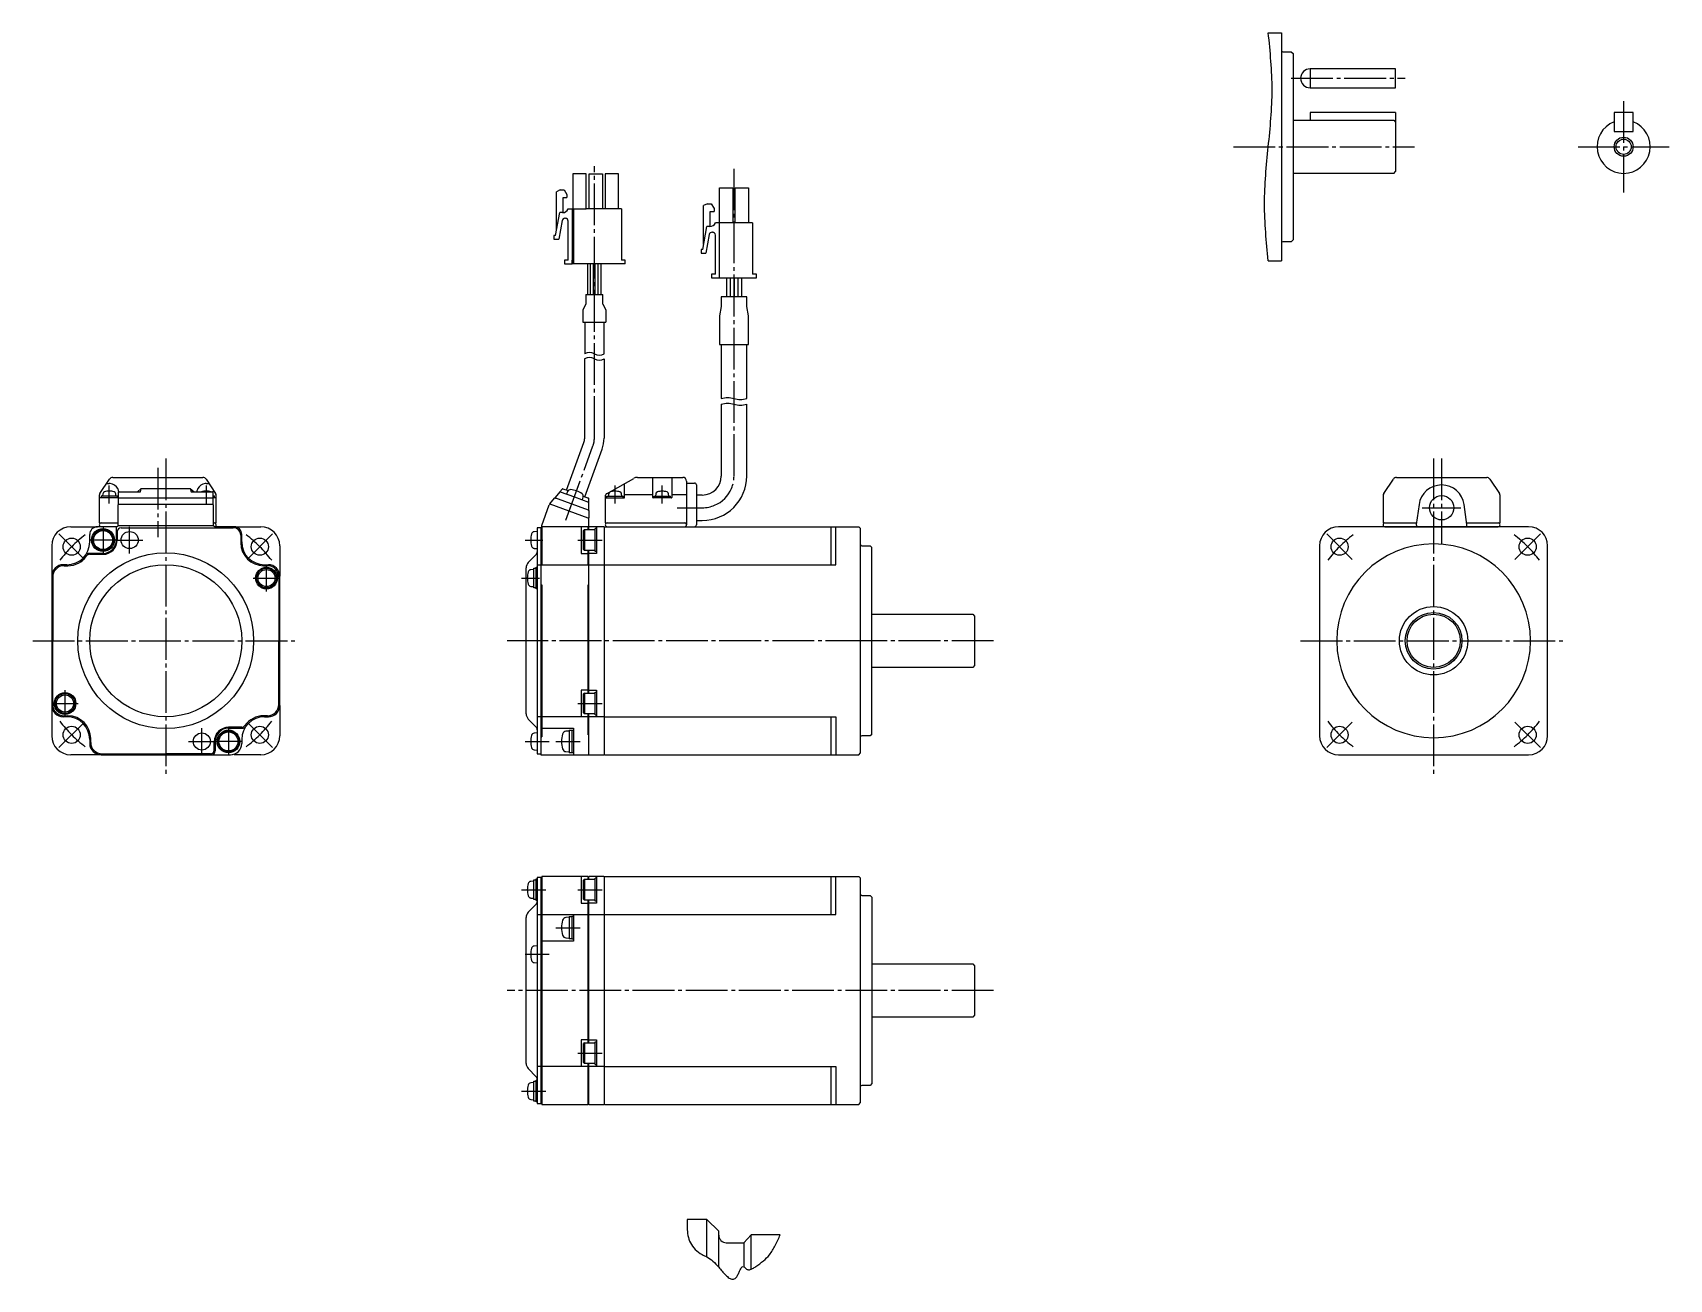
# Model space of a CAD drawing. Header units: millimetres. Extents: x -187 to 243, y -170 to 159.
import ezdxf

# ---------------------------------------------------------------- set-up
doc = ezdxf.new("R2010")
doc.units = ezdxf.units.MM
doc.linetypes.add('DASH_CENTER', pattern=[14, 11, -1, 1, -1])

msp = doc.modelspace()

# ---------------------------------------------------------------- linework, layer by layer
at = {"color": 7, "linetype": 'Continuous'}
for p, q in [((137.85, 158.5), (141.35, 158.5)), ((141.35, 158.5), (141.35, 98.5)), ((141.65, 153.5), (143.85, 153.5)), ((143.85, 153.5), (144.35, 153)), ((144.35, 153), (144.35, 104)), ((171.35, 149), (148.85, 149)), ((148.85, 149), (148.85, 144)), ((171.35, 144), (171.35, 149)), ((148.85, 144), (171.35, 144)), ((144.35, 135.5), (170.85, 135.5)), ((148.85, 137.5), (148.85, 135.5)), ((171.35, 137.5), (148.85, 137.5)), ((170.85, 135.5), (171.35, 135)), ((171.35, 137.5), (171.35, 122)), ((228.85, 137.5), (228.85, 132.5)), ((233.85, 137.5), (228.85, 137.5)), ((233.85, 132.5), (233.85, 137.5)), ((228.85, 132.5), (233.85, 132.5)), ((-45.11, 121.37), (-45.11, 112.17)), ((-41.61, 121.37), (-45.11, 121.37)), ((-41.61, 112.17), (-41.61, 121.37)), ((-40.86, 121.37), (-37.36, 121.37)), ((-40.86, 112.17), (-40.86, 121.37)), ((-37.36, 121.37), (-37.36, 112.17)), ((-33.11, 121.37), (-36.61, 121.37)), ((-36.61, 121.37), (-36.61, 112.17)), ((-33.11, 112.17), (-33.11, 121.37)), ((170.85, 121.5), (144.35, 121.5)), ((170.85, 121.5), (171.35, 122)), ((-48.44, 117.17), (-49.44, 116.67)), ((-49.44, 106.54), (-49.44, 116.67)), ((-48.44, 117.17), (-47.44, 117.17)), ((-47.44, 117.17), (-46.69, 115.92)), ((-6.51, 108.5), (-6.51, 117.7)), ((-6.51, 117.7), (-3.01, 117.7)), ((-3.01, 117.7), (-3.01, 108.5)), ((-2.46, 108.5), (-2.46, 117.7)), ((-2.46, 117.7), (1.04, 117.7)), ((1.04, 117.7), (1.04, 108.5)), ((-47.69, 115.17), (-46.69, 115.17)), ((-47.69, 111.17), (-47.69, 115.17)), ((-46.69, 115.92), (-46.69, 115.17)), ((-46.36, 112.17), (-42.86, 112.17)), ((-45.36, 112.17), (-45.36, 97.67)), ((-44.86, 97.67), (-44.86, 112.17)), ((-42.86, 112.17), (-41.61, 112.17)), ((-40.86, 112.17), (-41.61, 112.17)), ((-37.36, 112.17), (-40.86, 112.17)), ((-32.36, 112.17), (-37.36, 112.17)), ((-32.36, 112.17), (-32.36, 98.67)), ((-9.72, 113.5), (-10.72, 113)), ((-10.72, 102.88), (-10.72, 113)), ((-9.72, 113.5), (-8.72, 113.5)), ((-8.72, 113.5), (-7.97, 112.25)), ((-7.97, 112.25), (-7.97, 111.5)), ((-49.69, 105.17), (-48.6, 111.17)), ((-47.97, 109.05), (-48.86, 104.17)), ((-47.86, 111.17), (-48.6, 111.17)), ((-47.23, 109.67), (-47.11, 109.67)), ((-46.36, 98.67), (-46.36, 108.92)), ((-8.97, 111.5), (-7.97, 111.5)), ((-8.97, 107.5), (-8.97, 111.5)), ((2.17, 108.5), (-7.63, 108.5)), ((-6.63, 108.5), (-6.63, 94)), ((2.17, 108.5), (2.17, 95)), ((-50.11, 105.17), (-50.11, 104.17)), ((-49.69, 105.17), (-50.11, 105.17)), ((-50.11, 104.17), (-48.86, 104.17)), ((-10.97, 101.5), (-9.88, 107.5)), ((-9.25, 105.38), (-10.13, 100.5)), ((-9.13, 107.5), (-9.88, 107.5)), ((-8.51, 106), (-8.38, 106)), ((-7.63, 95), (-7.63, 105.25)), ((143.85, 103.5), (141.65, 103.5)), ((144.35, 104), (143.85, 103.5)), ((-11.38, 101.5), (-11.38, 100.5)), ((-10.97, 101.5), (-11.38, 101.5)), ((-11.38, 100.5), (-10.13, 100.5)), ((-46.36, 98.67), (-47.36, 98.67)), ((-47.36, 98.67), (-47.36, 97.67)), ((-47.36, 97.67), (-46.66, 97.67)), ((-46.66, 97.67), (-45.36, 97.67)), ((-45.36, 97.67), (-45.36, 98.67)), ((-31.36, 97.67), (-45.36, 97.67)), ((-45.36, 97.67), (-45.36, 97.67)), ((-41.23, 89.59), (-41.23, 97.67)), ((-40.48, 89.59), (-40.48, 97.67)), ((-39.73, 89.59), (-39.73, 97.67)), ((-39.23, 89.59), (-39.23, 97.67)), ((-38.48, 89.59), (-38.48, 97.67)), ((-37.73, 89.59), (-37.73, 97.67)), ((-31.36, 98.67), (-32.36, 98.67)), ((-31.36, 97.67), (-31.36, 98.67)), ((-8.63, 95), (-8.63, 94)), ((-7.63, 95), (-8.63, 95)), ((3.17, 95), (2.17, 95)), ((3.17, 94), (3.17, 95)), ((137.85, 98.5), (141.35, 98.5)), ((-8.63, 94), (3.17, 94)), ((-4.73, 94), (-4.73, 89)), ((-3.73, 94), (-3.73, 89)), ((-2.73, 94), (-2.73, 89)), ((-1.73, 94), (-1.73, 89)), ((-0.73, 94), (-0.73, 89)), ((-41.73, 87.09), (-42.48, 85.59)), ((-41.73, 89.59), (-41.73, 87.09)), ((-41.73, 89.59), (-37.23, 89.59)), ((-37.23, 87.09), (-37.23, 89.59)), ((-37.23, 87.09), (-36.48, 85.59)), ((-6.08, 86.43), (-6.53, 84)), ((0.62, 89), (-6.08, 89)), ((-6.08, 89), (-6.08, 86.43)), ((0.62, 86.43), (0.62, 89)), ((1.07, 84), (0.62, 86.43)), ((-42.48, 85.59), (-42.48, 82.34)), ((-42.48, 82.34), (-36.48, 82.34)), ((-42.03, 82.34), (-42.03, 73.99)), ((-36.93, 73.99), (-36.93, 82.34)), ((-36.48, 85.59), (-36.48, 82.34)), ((-6.53, 84), (-6.53, 76.5)), ((1.07, 76.5), (1.07, 84)), ((-6.53, 76.5), (1.07, 76.5)), ((-6.08, 76.5), (-6.08, 62.25)), ((0.62, 62.25), (0.62, 76.5)), ((-42.03, 51.83), (-42.03, 72.71)), ((-36.93, 72.71), (-36.93, 51.83)), ((-6.08, 60.75), (-6.08, 41.85)), ((0.62, 41.85), (0.62, 60.75)), ((-46.79, 38.15), (-42.24, 50.65)), ((-42, 36.41), (-37.45, 48.9)), ((-169.59, 37.25), (-167.06, 41.06)), ((-167.85, 39.87), (-167.11, 39.87)), ((-166.22, 41.5), (-164.61, 41.5)), ((-164.61, 41.5), (-154.36, 41.5)), ((-154.36, 41.5), (-144.11, 41.5)), ((-144.11, 41.5), (-142.49, 41.5)), ((-141.66, 41.06), (-139.13, 37.25)), ((-141.61, 39.87), (-140.87, 39.87)), ((-36.12, 37.29), (-29.09, 41.24)), ((-31.53, 36.2), (-31.53, 39.87)), ((-28.11, 41.5), (-16.23, 41.5)), ((-24.13, 36.2), (-24.13, 41.5)), ((-19.13, 41.5), (-19.13, 36.2)), ((-15.23, 40.5), (-15.23, 29)), ((-15.13, 40), (-13.13, 40)), ((-12.63, 39.5), (-12.63, 29)), ((168.22, 37.25), (170.76, 41.06)), ((171.59, 41.5), (195.32, 41.5)), ((196.15, 41.06), (198.69, 37.25)), ((-169.76, 36.7), (-169.76, 36.1)), ((-169.76, 36.1), (-169.76, 29.6)), ((-164.76, 36.1), (-169.66, 36.1)), ((-169.26, 36.6), (-169.26, 36.1)), ((-169.26, 36.6), (-167.11, 36.6)), ((-168.81, 37.19), (-168.86, 36.6)), ((-167.11, 36.6), (-164.96, 36.6)), ((-165.36, 36.6), (-165.41, 37.19)), ((-164.96, 36.1), (-164.96, 36.6)), ((-164.76, 37.51), (-164.76, 36.09)), ((-164.76, 36.09), (-139.76, 36.09)), ((-164.76, 35.89), (-164.76, 34.46)), ((-164.76, 34.46), (-139.76, 34.46)), ((-164.56, 37.71), (-158.93, 37.71)), ((-159.72, 37.71), (-158.72, 38.53)), ((-158.93, 37.71), (-158.72, 38.53)), ((-158.72, 38.53), (-145.8, 38.53)), ((-145.8, 38.53), (-144.8, 37.71)), ((-145.8, 38.53), (-145.59, 37.71)), ((-145.59, 37.71), (-139.96, 37.71)), ((-139.76, 36.09), (-139.76, 37.51)), ((-139.76, 36.6), (-139.46, 36.6)), ((-139.06, 36.1), (-139.76, 36.1)), ((-139.76, 34.46), (-139.76, 35.89)), ((-139.46, 36.1), (-139.46, 36.6)), ((-138.96, 36.1), (-138.96, 36.7)), ((-138.96, 29.6), (-138.96, 36.1)), ((-51.18, 34.57), (-49.95, 36.04)), ((-41, 32.85), (-49.84, 36.07)), ((-48.55, 37.66), (-49.79, 36.19)), ((-47.87, 38.47), (-48.55, 37.66)), ((-48.44, 37.69), (-44.73, 36.34)), ((-47.76, 38.5), (-46.4, 38.01)), ((-46.52, 37.82), (-46.85, 37.11)), ((-44.73, 36.34), (-41.03, 34.99)), ((-42.62, 35.57), (-42.42, 36.33)), ((-42.39, 36.55), (-41.03, 36.06)), ((-40.96, 34.9), (-40.96, 35.96)), ((-40.96, 32.98), (-40.96, 34.9)), ((-36.63, 36.42), (-36.63, 29.5)), ((-36.63, 36.1), (-31.63, 36.1)), ((-36.18, 36.55), (-31.88, 36.55)), ((-36.18, 36.1), (-36.18, 36.55)), ((-35.73, 37.14), (-35.78, 36.55)), ((-32.28, 36.55), (-32.34, 37.14)), ((-31.88, 36.1), (-31.88, 36.55)), ((-31.53, 37), (-24.13, 37)), ((-19.23, 36.1), (-24.03, 36.1)), ((-23.78, 36.1), (-23.78, 36.55)), ((-23.78, 36.55), (-19.48, 36.55)), ((-23.33, 37.14), (-23.38, 36.55)), ((-19.88, 36.55), (-19.94, 37.14)), ((-19.48, 36.1), (-19.48, 36.55)), ((-19.13, 37), (-15.23, 37)), ((-11.08, 36.85), (-12.63, 36.85)), ((168.05, 36.7), (168.05, 29.6)), ((198.85, 29.6), (198.85, 36.7)), ((-164.76, 29), (-164.76, 34.26)), ((-139.76, 34.26), (-139.76, 29)), ((-53.33, 28.79), (-51.34, 34.27)), ((-41.07, 30.75), (-51.14, 34.41)), ((-40.93, 32.76), (-40.93, 30.84)), ((-40.93, 28.5), (-40.93, 30.56)), ((-12.63, 30.15), (-11.08, 30.15)), ((177.51, 34.32), (176.78, 29.07)), ((190.13, 29.07), (189.4, 34.32)), ((-177.26, 28.5), (-170.26, 28.5)), ((-172.26, 24.5), (-172.26, 26.5)), ((-165.26, 28.5), (-170.26, 28.5)), ((-169.66, 29.5), (-164.76, 29.5)), ((-165.26, 25), (-165.26, 28.5)), ((-165.01, 27.25), (-165.01, 25.05)), ((-164.8, 28.79), (-139.71, 28.79)), ((-164.01, 28.25), (-152.26, 28.25)), ((-152.26, 28.25), (-134.51, 28.25)), ((-139.76, 29.5), (-139.06, 29.5)), ((-134.26, 28.5), (-139.26, 28.5)), ((-134.26, 28.5), (-127.26, 28.5)), ((-132.51, 26.25), (-132.51, 24.25)), ((-132.26, 24.5), (-132.26, 26.5)), ((-54.53, 27.25), (-55.32, 27.18)), ((-54.53, 28.25), (-54.53, -31.25)), ((-53.53, 28.25), (-54.53, 28.25)), ((-53.53, 28.25), (-53.53, -31.5)), ((-53.33, 28.25), (-53.53, 28.25)), ((-53.33, 28.5), (-53.33, 28.79)), ((-53.33, 28.5), (-53.33, 18.5)), ((-41.13, 28.5), (-53.33, 28.5)), ((-42.93, 28.5), (-42.93, 21.5)), ((-42.06, 27.75), (-42.31, 27.5)), ((-42.31, 22.5), (-42.31, 27.5)), ((-42.06, 27.75), (-42.06, 22.25)), ((-42.06, 27.75), (-39.31, 27.75)), ((-41.13, 27.75), (-41.13, 28.5)), ((-41.13, 28.5), (-40.93, 28.5)), ((-40.93, 28.5), (-40.93, 28.4)), ((-40.83, 28.5), (-40.93, 28.4)), ((-40.93, 27.75), (-40.93, 28.4)), ((-37.03, 28.5), (-40.83, 28.5)), ((-39.31, 22), (-39.31, 28)), ((-38.93, 28), (-39.31, 28)), ((-38.93, 28.5), (-38.93, 21.5)), ((-36.93, 28.4), (-37.03, 28.5)), ((-36.93, 28.4), (-36.83, 28.5)), ((-36.93, 28.4), (-36.93, -31.4)), ((-36.83, 28.5), (30.07, 28.5)), ((-36.63, 29.5), (-15.23, 29.5)), ((22.87, 18.5), (22.87, 28.5)), ((24.07, 18.5), (24.07, 28.5)), ((30.07, 28.5), (30.57, 28)), ((30.57, -31), (30.57, 28)), ((181.35, 28.5), (156.35, 28.5)), ((168.15, 29.5), (176.84, 29.5)), ((168.55, 28.5), (183.45, 28.5)), ((206.35, 28.5), (181.35, 28.5)), ((183.45, 28.5), (198.35, 28.5)), ((190.07, 29.5), (198.75, 29.5)), ((-182.26, 23.5), (-182.26, 15.5)), ((-122.26, 23.5), (-122.26, 15.5)), ((-55.32, 22.82), (-54.53, 22.75)), ((-42.31, 22.5), (-42.06, 22.25)), ((-39.31, 22.25), (-42.06, 22.25)), ((-41.13, 18.5), (-41.13, 22.25)), ((-40.93, -15.25), (-40.93, 22.25)), ((-38.93, 22), (-39.31, 22)), ((30.87, 23.5), (33.07, 23.5)), ((33.57, 23), (33.07, 23.5)), ((33.57, -26), (33.57, 23)), ((151.35, 23.5), (151.35, -26.5)), ((211.35, -26.5), (211.35, 23.5)), ((-178.26, 18.5), (-179.26, 18.5)), ((-179.01, 18.25), (-178.01, 18.25)), ((-168.76, 21.5), (-172.51, 21.5)), ((-172.26, 21.25), (-168.81, 21.25)), ((-126.51, 18.25), (-125.51, 18.25)), ((-126.26, 18.5), (-125.26, 18.5)), ((-57.43, -20.7), (-57.43, 17.7)), ((-56.87, 19.09), (-54.82, 21.21)), ((-55.43, 17.25), (-56.22, 17.18)), ((-55.43, 12.4), (-55.43, 17.6)), ((-55.43, 17.6), (-54.83, 17.6)), ((-54.83, 12.15), (-54.83, 17.85)), ((-54.83, 17.85), (-54.53, 17.85)), ((-54.53, 18.5), (-53.53, 18.5)), ((-53.53, 18.5), (-40.93, 18.5)), ((-42.93, 21.5), (-41.13, 21.5)), ((-38.93, 21.5), (-40.93, 21.5)), ((-40.93, 18.5), (-36.93, 18.5)), ((-36.93, 18.5), (24.07, 18.5)), ((-182.26, 15.5), (-182.26, -18.5)), ((-182.01, 15.25), (-182.01, -1.5)), ((-122.51, 15.25), (-122.51, -1.5)), ((-122.26, -18.5), (-122.26, 15.5)), ((-53.53, 13.25), (-53.33, 13.25)), ((-53.33, 13.25), (-53.33, -26.75)), ((-41.13, 13.25), (-40.93, 13.25)), ((-41.13, -15.25), (-41.13, 13.25)), ((-56.22, 12.82), (-55.43, 12.75)), ((-54.83, 12.4), (-55.43, 12.4)), ((-54.53, 12.15), (-54.83, 12.15)), ((33.57, 5.5), (60.07, 5.5)), ((60.07, 5.5), (60.57, 5)), ((60.57, 5), (60.57, -8)), ((-182.01, -18.5), (-182.01, -1.5)), ((-122.51, -18.25), (-122.51, -1.5)), ((60.07, -8.5), (33.57, -8.5)), ((60.57, -8), (60.07, -8.5)), ((-42.93, -14.5), (-42.93, -21.5)), ((-41.13, -14.5), (-42.93, -14.5)), ((-42.06, -15.25), (-42.31, -15.5)), ((-42.31, -20.5), (-42.31, -15.5)), ((-42.06, -15.25), (-42.06, -20.75)), ((-42.06, -15.25), (-39.31, -15.25)), ((-40.93, -14.5), (-38.93, -14.5)), ((-39.31, -21), (-39.31, -15)), ((-39.31, -15), (-38.93, -15)), ((-38.93, -14.5), (-38.93, -21.5)), ((-182.26, -18.5), (-182.26, -26.5)), ((-178.26, -21.5), (-179.26, -21.5)), ((-179.01, -21.25), (-178.01, -21.25)), ((-125.51, -21.25), (-126.51, -21.25)), ((-126.26, -21.5), (-125.26, -21.5)), ((-122.26, -18.5), (-122.26, -26.5)), ((-53.53, -21.5), (-54.53, -21.5)), ((-41.13, -21.5), (-53.33, -21.5)), ((-42.31, -20.5), (-42.06, -20.75)), ((-39.31, -20.75), (-42.06, -20.75)), ((-41.13, -26.25), (-41.13, -20.75)), ((-40.93, -31.5), (-40.93, -20.75)), ((-36.93, -21.5), (-40.93, -21.5)), ((-39.31, -21), (-38.93, -21)), ((-36.93, -21.5), (24.07, -21.5)), ((22.87, -31.5), (22.87, -21.5)), ((24.07, -21.5), (24.07, -31.5)), ((-135.76, -24.5), (-132, -24.5)), ((-132.25, -24.25), (-135.71, -24.25)), ((-54.82, -24.21), (-56.87, -22.09)), ((-54.53, -25.75), (-55.32, -25.82)), ((-53.33, -24.5), (-44.93, -24.5)), ((-46.13, -25.25), (-46.98, -25.32)), ((-46.13, -25.05), (-45.43, -25.05)), ((-46.13, -25.05), (-46.13, -30.95)), ((-45.43, -25), (-45.43, -31)), ((-45.43, -25), (-44.93, -25)), ((-44.93, -24.5), (-44.93, -31.5)), ((-172.26, -27.5), (-172.26, -28.5)), ((-172.01, -28.25), (-172.01, -27.25)), ((-139.51, -30.25), (-139.51, -28.05)), ((-139.26, -28), (-139.26, -30.5)), ((-132.26, -27.5), (-132.26, -28.5)), ((-53.53, -26.75), (-53.33, -26.75)), ((-41.13, -26.25), (-40.93, -26.25)), ((33.07, -26.5), (30.87, -26.5)), ((33.57, -26), (33.07, -26.5)), ((-169.26, -31.5), (-177.26, -31.5)), ((-169.26, -31.5), (-135.26, -31.5)), ((-169.01, -31.25), (-152.26, -31.25)), ((-140.51, -31.25), (-152.26, -31.25)), ((-127.26, -31.5), (-134.26, -31.5)), ((-55.32, -30.18), (-54.53, -30.25)), ((-54.53, -31.25), (-53.53, -31.25)), ((-53.53, -31.5), (-44.93, -31.5)), ((-46.98, -30.68), (-46.13, -30.75)), ((-45.43, -30.95), (-46.13, -30.95)), ((-44.93, -31), (-45.43, -31)), ((-44.93, -31.5), (-40.93, -31.5)), ((-40.93, -31.4), (-40.83, -31.5)), ((-40.83, -31.5), (-37.03, -31.5)), ((-37.03, -31.5), (-36.93, -31.4)), ((-36.93, -31.4), (-36.83, -31.5)), ((-36.83, -31.5), (30.07, -31.5)), ((30.07, -31.5), (30.57, -31)), ((156.35, -31.5), (181.35, -31.5)), ((181.35, -31.5), (206.35, -31.5)), ((-55.43, -64.41), (-54.83, -64.41)), ((-55.43, -69.61), (-55.43, -64.41)), ((-54.83, -64.16), (-54.53, -64.16)), ((-54.83, -69.86), (-54.83, -64.16)), ((-53.53, -63.76), (-54.53, -63.76)), ((-54.53, -63.76), (-54.53, -123.26)), ((-53.33, -63.76), (-53.53, -63.76)), ((-53.53, -63.76), (-53.53, -123.26)), ((-53.33, -63.51), (-53.33, -123.51)), ((-44.93, -63.51), (-53.33, -63.51)), ((-41.13, -63.51), (-44.93, -63.51)), ((-42.93, -63.51), (-42.93, -70.51)), ((-42.06, -64.26), (-42.31, -64.51)), ((-42.31, -69.51), (-42.31, -64.51)), ((-42.06, -64.26), (-39.31, -64.26)), ((-42.06, -64.26), (-42.06, -69.76)), ((-41.13, -63.51), (-41.13, -63.76)), ((-41.13, -64.26), (-41.13, -63.76)), ((-41.13, -63.76), (-40.93, -63.76)), ((-40.83, -63.51), (-40.93, -63.61)), ((-40.93, -64.26), (-40.93, -63.61)), ((-37.03, -63.51), (-40.83, -63.51)), ((-38.93, -64.01), (-39.31, -64.01)), ((-39.31, -70.01), (-39.31, -64.01)), ((-38.93, -63.51), (-38.93, -70.51)), ((-36.93, -63.61), (-37.03, -63.51)), ((-36.93, -63.61), (-36.83, -63.51)), ((-36.93, -63.61), (-36.93, -123.41)), ((-36.83, -63.51), (30.07, -63.51)), ((22.87, -73.51), (22.87, -63.51)), ((24.07, -73.51), (24.07, -63.51)), ((30.07, -63.51), (30.57, -64.01)), ((30.57, -123.01), (30.57, -64.01)), ((-55.43, -64.76), (-56.22, -64.83)), ((30.87, -68.51), (33.07, -68.51)), ((33.57, -69.01), (33.07, -68.51)), ((-56.87, -72.92), (-54.81, -70.79)), ((-56.22, -69.19), (-55.43, -69.26)), ((-54.83, -69.61), (-55.43, -69.61)), ((-54.53, -69.86), (-54.83, -69.86)), ((-42.93, -70.51), (-41.13, -70.51)), ((-42.31, -69.51), (-42.06, -69.76)), ((-39.31, -69.76), (-42.06, -69.76)), ((-41.13, -107.26), (-41.13, -69.76)), ((-40.93, -107.26), (-40.93, -69.76)), ((-38.93, -70.51), (-40.93, -70.51)), ((-38.93, -70.01), (-39.31, -70.01)), ((33.57, -69.01), (33.57, -118.01)), ((-57.43, -112.7), (-57.43, -74.31)), ((-54.53, -73.51), (-53.53, -73.51)), ((-53.33, -73.51), (-41.13, -73.51)), ((-46.13, -74.26), (-46.98, -74.33)), ((-46.13, -74.06), (-46.13, -79.96)), ((-46.13, -74.06), (-45.43, -74.06)), ((-45.43, -74.01), (-44.93, -74.01)), ((-45.43, -74.01), (-45.43, -80.01)), ((-44.93, -73.51), (-44.93, -80.51)), ((-40.93, -73.51), (-36.93, -73.51)), ((-36.93, -73.51), (24.07, -73.51)), ((-54.53, -81.76), (-55.32, -81.83)), ((-44.93, -80.51), (-53.33, -80.51)), ((-46.98, -79.68), (-46.13, -79.76)), ((-45.43, -79.96), (-46.13, -79.96)), ((-44.93, -80.01), (-45.43, -80.01)), ((-55.32, -86.19), (-54.53, -86.26)), ((33.57, -86.51), (60.07, -86.51)), ((60.07, -86.51), (60.57, -87.01)), ((60.57, -87.01), (60.57, -100.01)), ((60.07, -100.51), (33.57, -100.51)), ((60.57, -100.01), (60.07, -100.51)), ((-41.13, -106.51), (-42.93, -106.51)), ((-42.93, -106.51), (-42.93, -113.51)), ((-42.06, -107.26), (-42.31, -107.51)), ((-42.31, -112.51), (-42.31, -107.51)), ((-42.06, -107.26), (-39.31, -107.26)), ((-42.06, -107.26), (-42.06, -112.76)), ((-40.93, -106.51), (-38.93, -106.51)), ((-39.31, -107.01), (-38.93, -107.01)), ((-39.31, -113.01), (-39.31, -107.01)), ((-38.93, -106.51), (-38.93, -113.51)), ((-54.81, -116.22), (-56.87, -114.09)), ((-53.53, -113.51), (-54.53, -113.51)), ((-41.13, -113.51), (-53.33, -113.51)), ((-42.31, -112.51), (-42.06, -112.76)), ((-39.31, -112.76), (-42.06, -112.76)), ((-41.13, -123.51), (-41.13, -112.76)), ((-40.93, -123.41), (-40.93, -112.76)), ((-36.93, -113.51), (-40.93, -113.51)), ((-39.31, -113.01), (-38.93, -113.01)), ((-36.93, -113.51), (24.07, -113.51)), ((22.87, -123.51), (22.87, -113.51)), ((24.07, -113.51), (24.07, -123.51)), ((-55.43, -117.76), (-56.22, -117.83)), ((-55.43, -122.61), (-55.43, -117.41)), ((-55.43, -117.41), (-54.83, -117.41)), ((-54.83, -122.86), (-54.83, -117.16)), ((-54.83, -117.16), (-54.53, -117.16)), ((33.07, -118.51), (30.87, -118.51)), ((33.57, -118.01), (33.07, -118.51)), ((-56.22, -122.19), (-55.43, -122.26)), ((-54.83, -122.61), (-55.43, -122.61)), ((-54.53, -122.86), (-54.83, -122.86)), ((-54.53, -123.26), (-53.53, -123.26)), ((-53.53, -123.26), (-53.33, -123.26)), ((-53.33, -123.51), (-41.13, -123.51)), ((-40.93, -123.51), (-41.13, -123.51)), ((-40.93, -123.41), (-40.93, -123.51)), ((-40.93, -123.41), (-40.83, -123.51)), ((-40.83, -123.51), (-37.03, -123.51)), ((-37.03, -123.51), (-36.93, -123.41)), ((-36.93, -123.41), (-36.83, -123.51)), ((-36.83, -123.51), (30.07, -123.51)), ((30.07, -123.51), (30.57, -123.01)), ((-9.88, -153.82), (-15.05, -153.82)), ((-9.88, -163.62), (-9.88, -153.82)), ((-9.88, -153.82), (-6.76, -156.82)), ((-6.76, -166.36), (-6.76, -156.82)), ((-0.11, -159.89), (1.75, -157.86)), ((1.75, -166.9), (1.75, -157.86)), ((9.42, -157.86), (1.75, -157.86)), ((-4.76, -159.89), (-0.11, -159.89)), ((-0.11, -159.89), (-0.11, -166.21))]:
    msp.add_line(p, q, dxfattribs=at)
at = {"color": 1, "linetype": 'DASH_CENTER'}
for p, q in [((143.85, 146.5), (173.85, 146.5)), ((231.35, 140.5), (231.35, 116.5)), ((128.65, 128.5), (176.35, 128.5)), ((219.35, 128.5), (243.35, 128.5)), ((-39.48, 51.83), (-39.48, 123.42)), ((-2.73, 41.85), (-2.73, 122.7)), ((-46.96, 30.23), (-39.85, 49.77)), ((-154.36, 44), (-154.36, 25.75)), ((-152.26, 46.5), (-152.26, -36.5)), ((181.35, 46.5), (181.35, -36.5)), ((183.45, 46.5), (183.45, 23.91)), ((-167.11, 34.6), (-167.11, 39.4)), ((-141.61, 39.4), (-141.61, 34.6)), ((-46.96, 30.23), (-43.3, 40.29)), ((-34.03, 34.6), (-34.03, 39.35)), ((-21.63, 34.6), (-21.63, 39.35)), ((-17.73, 33.5), (-11.08, 33.5)), ((178.35, 33.5), (188.55, 33.5)), ((-180.37, 26.61), (-173.65, 19.89)), ((-168.76, 28.6), (-168.76, 21.4)), ((-161.76, 21.5), (-161.76, 28.5)), ((-124.15, 26.61), (-130.87, 19.89)), ((159.96, 19.89), (153.25, 26.61)), ((209.46, 26.61), (202.74, 19.89)), ((-165.16, 25), (-172.36, 25)), ((-165.26, 25), (-158.26, 25)), ((-57.73, 25), (-53.03, 25)), ((-43.81, 25), (-37.43, 25)), ((-125.76, 11.5), (-125.76, 18.5)), ((-129.26, 15), (-122.26, 15)), ((-58.63, 15), (-53.93, 15)), ((-187.26, -1.5), (-117.26, -1.5)), ((32.37, -1.5), (-62.43, -1.5)), ((65.57, -1.5), (32.37, -1.5)), ((146.35, -1.5), (188.35, -1.5)), ((188.35, -1.5), (216.35, -1.5)), ((-178.76, -21.5), (-178.76, -14.5)), ((-182.26, -18), (-175.26, -18)), ((-43.81, -18), (-37.43, -18)), ((-173.65, -22.89), (-180.37, -29.61)), ((-142.76, -31.5), (-142.76, -24.5)), ((-135.76, -24.4), (-135.76, -31.6)), ((-130.87, -22.89), (-124.15, -29.61)), ((159.96, -22.89), (153.25, -29.61)), ((209.46, -29.61), (202.74, -22.89)), ((-146.26, -28), (-139.26, -28)), ((-132.16, -28), (-139.36, -28)), ((-57.73, -28), (-51.35, -28)), ((-49.63, -28), (-43.25, -28)), ((-58.63, -67.01), (-52.25, -67.01)), ((-43.81, -67.01), (-37.43, -67.01)), ((-49.63, -77.01), (-43.25, -77.01)), ((-57.73, -84.01), (-51.35, -84.01)), ((65.57, -93.51), (-62.43, -93.51)), ((-43.81, -110.01), (-37.43, -110.01)), ((-58.63, -120.01), (-52.25, -120.01))]:
    msp.add_line(p, q, dxfattribs=at)
at = {"color": 2, "linetype": 'Continuous'}
msp.add_circle((231.35, 128.5), 2.5, dxfattribs=at)
at = {"color": 7, "linetype": 'Continuous'}
for centre, radius in [((231.35, 128.5), 2), ((183.45, 33.5), 3.2), ((-168.76, 25), 3), ((-168.76, 25), 2.75), ((-168.76, 25), 2.5), ((-161.76, 25), 2.25), ((-177.01, 23.25), 2.25), ((-152.26, -1.5), 23.13), ((-127.51, 23.25), 2.25), ((156.61, 23.25), 2.25), ((206.1, 23.25), 2.25), ((-152.26, -1.5), 20), ((-125.76, 15), 2.85), ((-125.76, 15), 2.6), ((-125.76, 15), 2.25), ((181.35, -1.5), 9), ((181.35, -1.5), 7.45), ((181.35, -1.5), 7), ((181.35, -1.5), 7), ((-178.76, -18), 2.85), ((-178.76, -18), 2.6), ((-178.76, -18), 2.25), ((-177.01, -26.25), 2.25), ((-142.76, -28), 2.25), ((-135.76, -28), 3), ((-135.76, -28), 2.75), ((-135.76, -28), 2.5), ((-127.51, -26.25), 2.25), ((156.61, -26.25), 2.25), ((206.1, -26.25), 2.25)]:
    msp.add_circle(centre, radius, dxfattribs=at)
for centre, radius, start, end in [((141.65, 153.8), 0.3, 180, 270), ((148.85, 146.5), 2.5, 90, 180), ((148.85, 146.5), 2.5, 180, 270), ((231.35, 128.5), 7, 110.9248, 270), ((231.35, 128.5), 7, 270, 69.0752), ((-47.81, 112.72), 1.55, 268.1333, 339.2468), ((-47.23, 108.92), 0.75, 90, 169.6952), ((-47.11, 108.92), 0.75, 0, 90), ((-9.08, 109.05), 1.55, 268.1333, 339.2468), ((-8.51, 105.25), 0.75, 90, 169.6952), ((-8.38, 105.25), 0.75, 0, 90), ((141.65, 103.2), 0.3, 90, 180), ((-45.48, 51.83), 3.45, 340, 0), ((-45.48, 51.83), 8.55, 340, 360), ((-167.11, 37.37), 2.5, 84.2608, 90), ((-166.22, 40.5), 1, 90, 146.3099), ((-167.11, 37.37), 2.5, 27.6248, 84.2608), ((-141.61, 37.37), 2.5, 95.7392, 152.3752), ((-142.49, 40.5), 1, 33.6901, 90), ((-141.61, 37.37), 2.5, 90, 95.7392), ((-28.11, 39.5), 2, 90, 119.3578), ((-16.23, 40.5), 1, 0, 90), ((-15.13, 39.9), 0.1, 90, 180), ((-13.13, 39.5), 0.5, 0, 90), ((-11.08, 41.85), 11.7, 270, 0), ((-11.08, 41.85), 5, 270, 0), ((171.59, 40.5), 1, 90, 146.3099), ((183.45, 33.5), 6, 7.8875, 172.1125), ((195.32, 40.5), 1, 33.6901, 90), ((-168.76, 36.7), 1, 146.3099, 180), ((-169.66, 36), 0.1, 90, 180), ((-168.21, 37.14), 0.6, 106.3877, 175), ((-167.11, 33.4), 4.5, 90, 106.3877), ((-167.11, 33.4), 4.5, 73.6123, 90), ((-166.01, 37.14), 0.6, 5, 73.6123), ((-167.11, 37.37), 2.5, 7.6193, 27.6248), ((-164.56, 37.51), 0.2, 90, 180), ((-164.56, 35.89), 0.2, 90, 180), ((-164.56, 34.26), 0.2, 90, 180), ((-141.61, 37.37), 2.5, 152.3752, 172.0699), ((-141.61, 33.4), 4.5, 90, 106.546), ((-141.61, 33.4), 4.5, 73.6123, 90), ((-139.96, 37.51), 0.2, 0, 90), ((-139.96, 35.89), 0.2, 0, 90), ((-139.96, 34.26), 0.2, 360, 90), ((-139.96, 36.7), 1, 0, 33.6901), ((-139.06, 36), 0.1, 0, 90), ((-51.1, 34.51), 0.1, 140, 250), ((-49.87, 35.98), 0.1, 70, 140), ((-49.71, 36.13), 0.1, 139.8637, 250), ((-48.48, 37.6), 0.1, 70, 139.8637), ((-47.79, 38.41), 0.1, 70, 139.8637), ((-45.79, 37.48), 0.8, 85.4427, 155), ((-46.21, 32.3), 6, 70, 85.4427), ((-46.21, 32.3), 6, 54.5573, 70), ((-43.19, 36.54), 0.8, 345, 54.5573), ((-41.06, 35.96), 0.1, 0.1363, 70), ((-41.06, 34.9), 0.1, 0.1363, 70), ((-35.63, 36.42), 1, 119.3578, 180), ((-35.13, 37.09), 0.6, 106.3877, 175), ((-34.03, 33.35), 4.5, 90, 106.3877), ((-34.03, 33.35), 4.5, 73.6123, 90), ((-32.93, 37.09), 0.6, 5, 73.6123), ((-31.63, 36.2), 0.1, 270, 0), ((-24.03, 36.2), 0.1, 180, 270), ((-22.73, 37.09), 0.6, 106.3877, 175), ((-21.63, 33.35), 4.5, 90, 106.3877), ((-21.63, 33.35), 4.5, 73.6123, 90), ((-20.53, 37.09), 0.6, 5, 73.6123), ((-19.23, 36.2), 0.1, 270, 0), ((169.05, 36.7), 1, 146.3099, 180), ((197.85, 36.7), 1, 0, 33.6901), ((-51.15, 34.21), 0.2, 70, 160), ((-41.06, 32.98), 0.1, 250, 0.1363), ((-41.03, 30.84), 0.1, 250, 360), ((-41.13, 30.56), 0.2, 0, 70), ((-41.03, 32.76), 0.1, 0, 70), ((-177.26, 23.5), 5, 90, 180), ((-170.26, 26.5), 2, 90, 180), ((-169.66, 29.6), 0.1, 180, 270), ((-169.26, 29), 0.5, 90, 270), ((-165.26, 29), 0.5, 270, 0), ((-164.01, 27.25), 1, 90, 180), ((-139.26, 29), 0.5, 180, 270), ((-139.46, 29), 0.5, 281.537, 90), ((-139.06, 29.6), 0.1, 270, 0), ((-134.51, 26.25), 2, 360, 90), ((-134.26, 26.5), 2, 360, 90), ((-127.26, 23.5), 5, 360, 90), ((-50.23, 25), 6, 164.5573, 180), ((-55.25, 26.39), 0.8, 95, 164.5573), ((-36.13, 29), 0.5, 90, 270), ((-15.73, 29), 0.5, 270, 90), ((-13.13, 29), 0.5, 270, 0), ((156.35, 23.5), 5, 90, 180), ((168.15, 29.6), 0.1, 180, 270), ((168.55, 29), 0.5, 90, 270), ((177.28, 29), 0.5, 172.1125, 270), ((189.63, 29), 0.5, 270, 7.8875), ((198.35, 29), 0.5, 270, 90), ((198.75, 29.6), 0.1, 270, 0), ((206.35, 23.5), 5, 0, 90), ((-178.26, 24.5), 6, 270, 0), ((-168.81, 25.05), 3.8, 270, 360), ((-168.76, 25), 3.5, 270, 0), ((-126.51, 24.25), 6, 180, 270), ((-126.26, 24.5), 6, 180, 270), ((-50.23, 25), 6, 180, 195.4427), ((-55.25, 23.62), 0.8, 195.4427, 265), ((-55.53, 21.91), 1, 315.971, 0), ((30.87, 23.8), 0.3, 180, 270), ((181.35, -1.5), 25.5, 90, 270), ((181.35, -1.5), 25.5, 270, 90), ((-179.26, 15.5), 3, 90, 180), ((-179.01, 15.25), 3, 90, 180), ((-178.01, 24.25), 6, 270, 325.1501), ((-172.51, 20.5), 1, 90, 145.1501), ((-172.26, 20.25), 1, 90, 145.1501), ((-125.51, 15.25), 3, 0, 90), ((-125.26, 15.5), 3, 0, 90), ((-55.43, 17.7), 2, 135.971, 180), ((-51.13, 15), 6, 164.5573, 180), ((-51.13, 15), 6, 180, 195.4427), ((-56.15, 16.39), 0.8, 95, 164.5573), ((-56.15, 13.62), 0.8, 195.4427, 265), ((-179.26, -18.5), 3, 180, 270), ((-179.01, -18.25), 3, 180, 270), ((-178.26, -27.5), 6, 0, 90), ((-178.01, -27.25), 6, 0, 90), ((-126.26, -27.5), 6, 90, 180), ((-126.51, -27.25), 6, 90, 145.1501), ((-125.51, -18.25), 3, 270, 0), ((-125.26, -18.5), 3, 270, 0), ((-55.43, -20.7), 2, 180, 224.029), ((-135.71, -28.05), 3.8, 90, 180), ((-135.76, -28), 3.5, 90, 180), ((-132.25, -23.25), 1, 270, 325.1501), ((-132, -23.5), 1, 270, 325.1501), ((-55.25, -26.61), 0.8, 95, 164.5573), ((-55.53, -24.91), 1, 360, 44.029), ((-46.89, -26.32), 1, 95, 163.743), ((-177.26, -26.5), 5, 180, 270), ((-169.26, -28.5), 3, 180, 270), ((-169.01, -28.25), 3, 180, 270), ((-135.26, -28.5), 3, 270, 0), ((-127.26, -26.5), 5, 270, 0), ((-50.23, -28), 6, 164.5573, 180), ((-50.23, -28), 6, 180, 195.4427), ((-55.25, -29.38), 0.8, 195.4427, 265), ((-41.13, -28), 7, 163.743, 180), ((-41.13, -28), 7, 180, 196.257), ((-46.89, -29.68), 1, 196.257, 265), ((30.87, -26.8), 0.3, 90, 180), ((156.35, -26.5), 5, 180, 270), ((206.35, -26.5), 5, 270, 0), ((-140.51, -30.25), 1, 270, 0), ((-140.26, -30.5), 1, 270, 0), ((-51.13, -67.01), 6, 164.5573, 180), ((-51.13, -67.01), 6, 180, 195.4427), ((-56.15, -65.62), 0.8, 95, 164.5573), ((-56.15, -68.39), 0.8, 195.4427, 265), ((30.87, -68.21), 0.3, 180, 270), ((-55.43, -74.31), 2, 135.971, 180), ((-55.53, -70.1), 1, 315.971, 0), ((-41.13, -77.01), 7, 163.743, 180), ((-41.13, -77.01), 7, 180, 196.257), ((-46.89, -75.33), 1, 95, 163.743), ((-46.89, -78.69), 1, 196.257, 265), ((-50.23, -84.01), 6, 164.5573, 180), ((-50.23, -84.01), 6, 180, 195.4427), ((-55.25, -82.62), 0.8, 95, 164.5573), ((-55.25, -85.39), 0.8, 195.4427, 265), ((-55.43, -112.7), 2, 180, 224.029), ((-55.53, -116.92), 1, 360, 44.029), ((-51.13, -120.01), 6, 164.5573, 180), ((-51.13, -120.01), 6, 180, 195.4427), ((-56.15, -118.62), 0.8, 95, 164.5573), ((30.87, -118.81), 0.3, 90, 180), ((-56.15, -121.39), 0.8, 195.4427, 265), ((-4.76, -157.89), 2, 180, 270)]:
    msp.add_arc(centre, radius, start, end, dxfattribs=at)
at = {"color": 2, "linetype": 'Continuous'}
for centre, start, end in [((-40.76, 71.78), 60, 120), ((-38.21, 76.2), 240, 300), ((-40.76, 70.5), 60, 120), ((-38.21, 74.92), 240, 300)]:
    msp.add_arc(centre, 2.55, start, end, dxfattribs=at)
at = {"color": 1, "linetype": 'DASH_CENTER'}
for centre, radius, start, end in [((-45.48, 51.83), 6, 340, 0), ((-11.08, 41.85), 8.35, 270, 0), ((-152.26, -1.5), 35, 127.2182, 142.7818), ((-152.26, -1.5), 35, 37.2182, 52.7818), ((181.35, -1.5), 35, 127.2182, 142.7818), ((181.35, -1.5), 35, 37.2182, 52.7818), ((-152.26, -1.5), 35, 217.2182, 232.7818), ((-152.26, -1.5), 35, 307.2182, 322.7818), ((181.35, -1.5), 35, 217.2182, 232.7818), ((181.35, -1.5), 35, 307.2182, 322.7818)]:
    msp.add_arc(centre, radius, start, end, dxfattribs=at)
at = {"color": 2, "linetype": 'Continuous'}
for points in [[(137.85, 98.5), (137.35, 103.5), (136.35, 113.5), (137.85, 128.5), (139.35, 143.5), (138.35, 153.5), (137.85, 158.5)], [(-6.08, 62.25), (-5.53, 62.38), (-4.41, 62.63), (-2.73, 62.25), (-1.06, 61.88), (0.06, 62.13), (0.62, 62.25)], [(-6.08, 60.75), (-5.53, 60.88), (-4.41, 61.13), (-2.73, 60.75), (-1.06, 60.38), (0.06, 60.63), (0.62, 60.75)]]:
    msp.add_open_spline(points, degree=3, dxfattribs=at)
msp.add_open_spline([(-15.05, -153.82), (-15.06, -154.53), (-15.09, -155.93), (-14.93, -158), (-14.3, -160.03), (-12.98, -161.76), (-11.59, -162.79), (-10.5, -163.32), (-9.5, -163.79), (-8.16, -164.75), (-6.94, -166.14), (-5.87, -167.41), (-4.98, -168.4), (-4.09, -169.17), (-3.12, -169.66), (-2.22, -169.24), (-1.78, -168.45), (-1.4, -167.62), (-1.02, -166.88), (-0.7, -166.2), (-0.08, -166.14), (0.21, -166.53), (0.6, -166.95), (1.38, -167.1), (2.21, -166.7), (3.43, -165.89), (4.99, -164.77), (6.81, -162.97), (8.2, -160.6), (9.01, -158.79), (9.42, -157.86)], degree=3, knots=[0, 0, 0, 0, 2.136521, 4.206533, 6.214449, 8.397381, 10.625038, 11.330989, 12.017051, 13.960125, 16.194013, 17.564394, 18.948992, 20.170743, 21.123275, 21.987056, 22.819907, 23.791273, 24.712035, 25.397316, 25.851416, 26.282571, 26.766776, 27.550931, 28.457141, 29.467445, 31.975115, 34.194519, 37.086149, 40.144924, 40.144924, 40.144924, 40.144924], dxfattribs=at)

doc.saveas('drawing.dxf')
